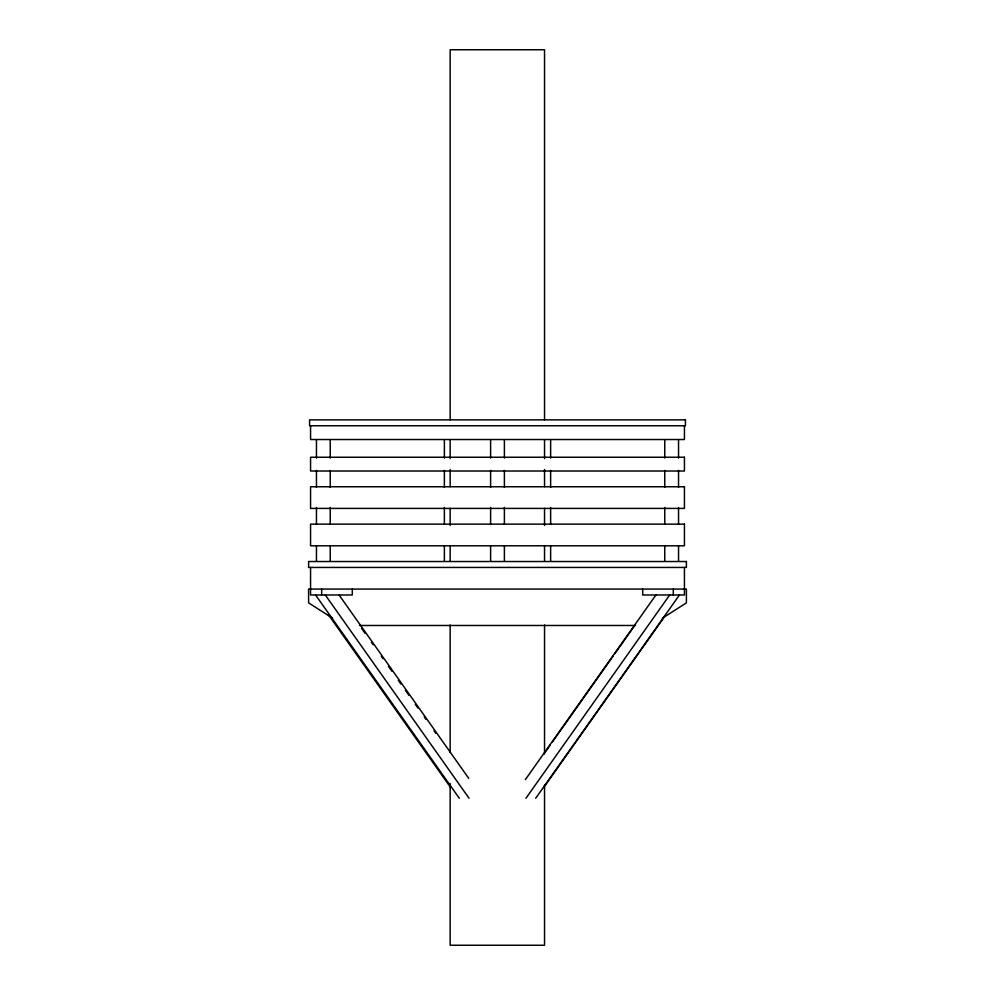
<?xml version="1.0" encoding="UTF-8"?>
<svg xmlns="http://www.w3.org/2000/svg" width="995" height="995" viewBox="0 0 995 995"><rect width="100%" height="100%" fill="white"/><g stroke="black" fill="none" stroke-linecap="round" stroke-linejoin="round"><path stroke-width="1.49" d="M525.348 779.632L656.016 594.848M545.061 752.357L550.434 744.757M552.225 742.22L613.082 656.165M614.873 653.628L634.561 625.78M525.932 798.288L669.685 594.985M535.671 798.288L679.436 594.985M543.73 787.48L664.274 617.012M662.371 618.218L686.401 602.858L686.401 589.077L308.599 589.077L308.599 602.858L332.628 618.218M359.518 625.482L635.482 625.482M338.972 594.848L468.744 778.364M361.558 628.318L365.14 633.38M371.409 642.235L373.2 644.772M381.247 656.165L383.038 658.69M388.411 666.289L391.993 671.351M398.261 680.207L400.935 684M405.413 690.331L408.995 695.393M415.263 704.261L417.95 708.054M424.206 716.91L425.997 719.447M434.056 730.84L435.847 733.365M325.29 594.985L469.055 798.288M315.552 594.985L459.317 798.288M328.263 614.487L450.598 787.48M684.436 425.76L684.436 439.529L310.564 439.529L310.564 425.76M684.436 567.436L684.436 594.985L642.695 594.985L642.695 589.077M678.54 439.628L678.54 458.11M678.54 470.436L678.54 487.388M678.54 507.425L678.54 524.365M678.54 545.944L678.54 561.354M673.304 589.077L673.304 594.985M664.76 439.628L664.76 458.11M664.76 470.436L664.76 487.388M664.76 507.425L664.76 524.365M664.76 545.944L664.76 561.354M550.633 439.628L550.633 458.11M550.633 470.436L550.633 487.388M550.633 507.425L550.633 524.365M550.633 545.944L550.633 561.354M544.539 419.766L544.539 49.75L450.163 49.75L450.163 419.766M544.539 439.977L544.539 458.633M544.539 469.516L544.539 486.617M544.539 508.383L544.539 525.484M544.539 545.695L544.539 561.242M544.539 624.984L544.539 754.023M544.539 785.117L544.539 945.25L450.163 945.25L450.163 783.562M504.39 439.628L504.39 458.11M504.39 470.436L504.39 487.388M504.39 507.425L504.39 524.365M504.39 545.944L504.39 561.354M490.61 439.628L490.61 458.11M490.61 470.436L490.61 487.388M490.61 507.425L490.61 524.365M490.61 545.944L490.61 561.354M450.163 439.977L450.163 458.633M450.163 469.516L450.163 486.617M450.163 508.383L450.163 525.484M450.163 545.695L450.163 561.242M450.163 624.984L450.163 752.469M444.367 439.628L444.367 458.11M444.367 470.436L444.367 487.388M444.367 507.425L444.367 524.365M444.367 545.944L444.367 561.354M352.292 589.077L352.292 594.985L310.552 594.985L310.564 567.436M330.24 439.628L330.24 458.11M330.24 470.436L330.24 487.388M330.24 507.425L330.24 524.365M330.24 545.944L330.24 561.354M321.683 589.077L321.683 594.985M316.46 439.628L316.46 458.11M316.46 470.436L316.46 487.388M316.46 507.425L316.46 524.365M316.46 545.944L316.46 561.354M685.418 419.853L309.582 419.853L309.582 425.76L685.418 425.76L685.418 419.853M684.436 457.24L310.564 457.24L310.564 471.021L684.436 471.021L684.436 457.24M684.436 486.754L310.564 486.754L310.564 508.408L684.436 508.408L684.436 486.754M684.436 524.141L310.564 524.141L310.564 545.795L684.436 545.795L684.436 524.141M686.401 561.528L308.599 561.528L308.599 567.436L686.401 567.436L686.401 561.528"/></g></svg>
